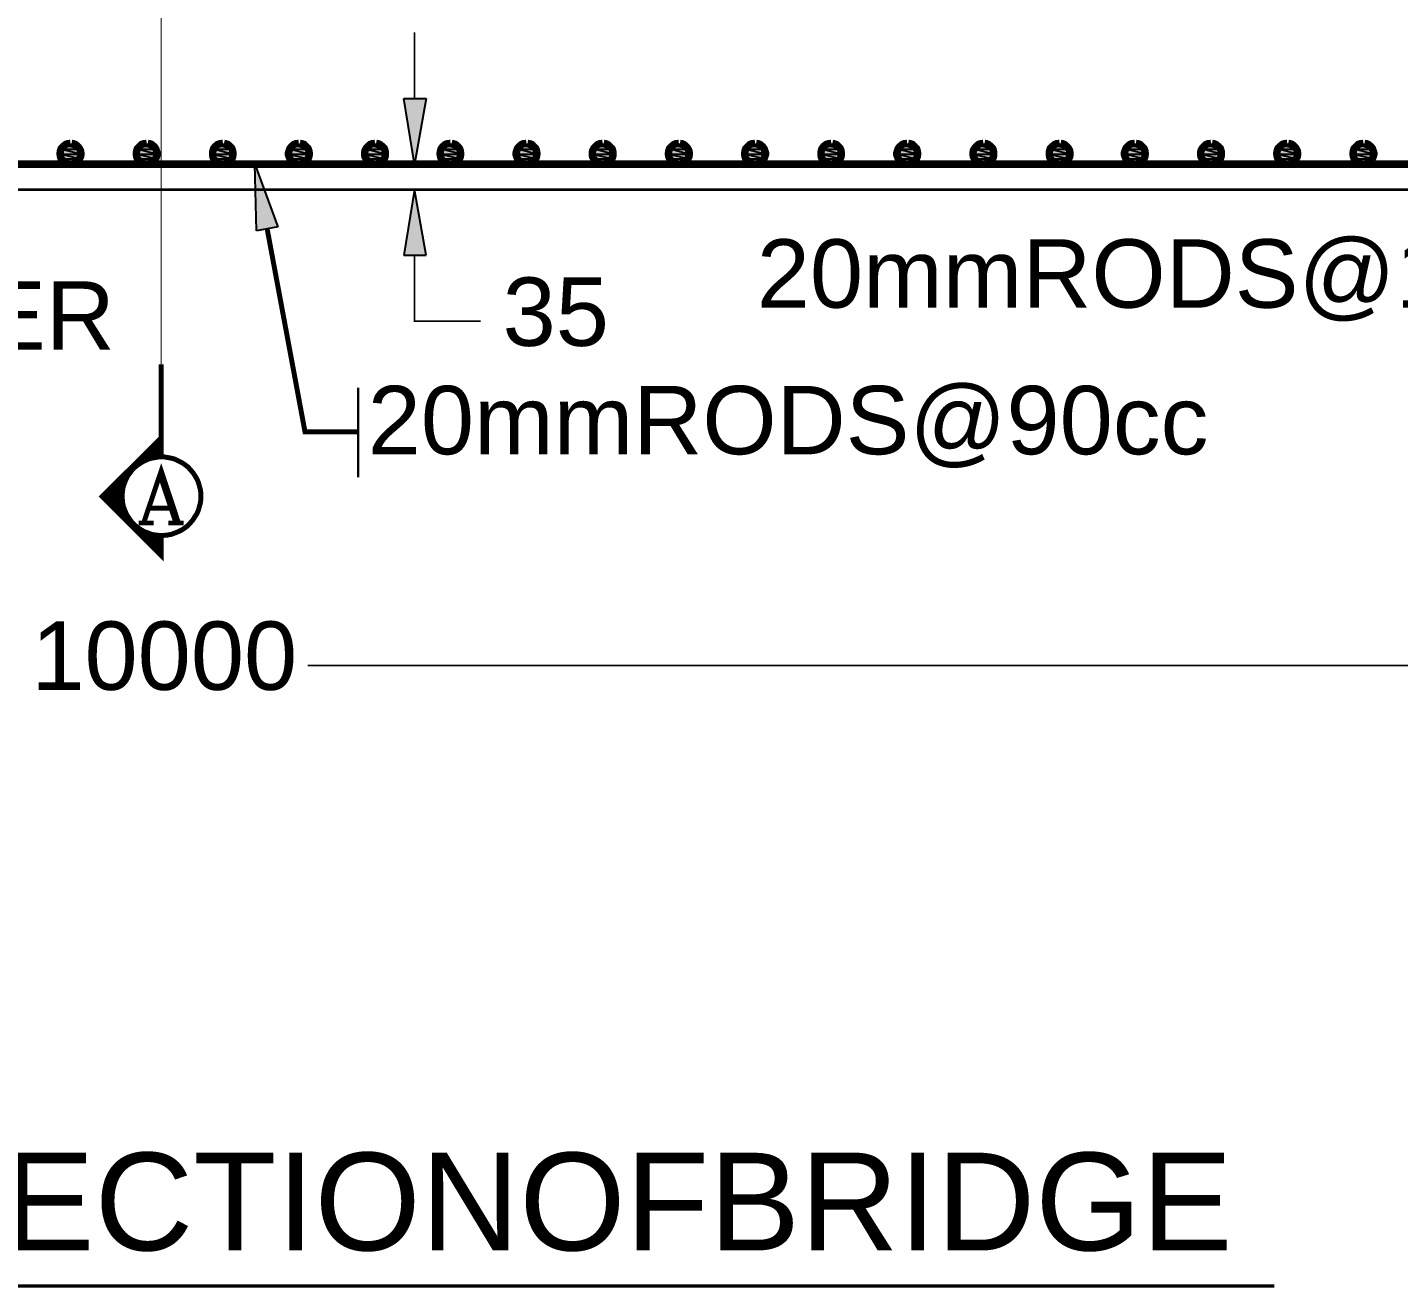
# Model space of a CAD drawing. Header units: millimetres. Extents: x 72 to 769, y 17 to 576.
# Drawn here: x 580.8 to 650.9, y 443.3 to 507.7 of the extents above; entities that cross this region are included whole.
import ezdxf

# ---------------------------------------------------------------- set-up
doc = ezdxf.new("R2010")
doc.units = ezdxf.units.MM
for name, color, linetype in [('H', 7, 'Continuous'), ('P', 7, 'Continuous'), ('T', 7, 'Continuous')]:
    doc.layers.add(name, color=color, linetype=linetype)

msp = doc.modelspace()

# ---------------------------------------------------------------- hatches: boundary and pattern name
at = {"layer": 'H', "linetype": 'Continuous'}
for points in [[(600.604, 500.75), (600.04, 504.084), (601.186, 504.084), (600.604, 500.75)], [(582.471, 501.262), (582.524, 501.509), (583.459, 501.509), (583.494, 501.262), (582.471, 501.262)], [(582.524, 501.509), (582.736, 501.721), (583.248, 501.721), (583.459, 501.509), (582.524, 501.509)], [(582.736, 501.721), (582.983, 501.756), (583.248, 501.721), (582.736, 501.721)], [(586.37, 501.262), (586.423, 501.509), (587.34, 501.509), (587.393, 501.262), (586.37, 501.262)], [(586.423, 501.509), (586.634, 501.721), (587.128, 501.721), (587.34, 501.509), (586.423, 501.509)], [(586.634, 501.721), (586.881, 501.756), (587.128, 501.721), (586.634, 501.721)], [(590.268, 501.262), (590.303, 501.509), (591.203, 501.509), (591.291, 501.262), (590.268, 501.262)], [(590.303, 501.509), (590.515, 501.721), (591.026, 501.721), (591.203, 501.509), (590.303, 501.509)], [(590.515, 501.721), (590.779, 501.756), (591.026, 501.721), (590.515, 501.721)], [(594.113, 501.262), (594.201, 501.509), (595.101, 501.509), (595.171, 501.262), (594.113, 501.262)], [(594.201, 501.509), (594.413, 501.721), (594.924, 501.721), (595.101, 501.509), (594.201, 501.509)], [(594.413, 501.721), (594.678, 501.756), (594.924, 501.721), (594.413, 501.721)], [(598.011, 501.262), (598.099, 501.509), (598.981, 501.509), (599.07, 501.262), (598.011, 501.262)], [(598.099, 501.509), (598.276, 501.721), (598.823, 501.721), (598.981, 501.509), (598.099, 501.509)], [(598.276, 501.721), (598.558, 501.756), (598.823, 501.721), (598.276, 501.721)], [(601.909, 501.262), (601.998, 501.509), (602.88, 501.509), (602.968, 501.262), (601.909, 501.262)], [(601.998, 501.509), (602.156, 501.721), (602.721, 501.721), (602.88, 501.509), (601.998, 501.509)], [(602.156, 501.721), (602.421, 501.756), (602.721, 501.721), (602.156, 501.721)], [(605.808, 501.262), (605.896, 501.509), (606.778, 501.509), (606.866, 501.262), (605.808, 501.262)], [(605.896, 501.509), (606.055, 501.721), (606.566, 501.721), (606.778, 501.509), (605.896, 501.509)], [(606.055, 501.721), (606.319, 501.756), (606.566, 501.721), (606.055, 501.721)], [(609.706, 501.262), (609.776, 501.509), (610.676, 501.509), (610.764, 501.262), (609.706, 501.262)], [(609.776, 501.509), (609.953, 501.721), (610.464, 501.721), (610.676, 501.509), (609.776, 501.509)], [(609.953, 501.721), (610.2, 501.756), (610.464, 501.721), (609.953, 501.721)], [(613.586, 501.262), (613.675, 501.509), (614.574, 501.509), (614.609, 501.262), (613.586, 501.262)], [(613.675, 501.509), (613.851, 501.721), (614.363, 501.721), (614.574, 501.509), (613.675, 501.509)], [(613.851, 501.721), (614.098, 501.756), (614.363, 501.721), (613.851, 501.721)], [(617.485, 501.262), (617.538, 501.509), (618.455, 501.509), (618.508, 501.262), (617.485, 501.262)], [(617.538, 501.509), (617.749, 501.721), (618.243, 501.721), (618.455, 501.509), (617.538, 501.509)], [(617.749, 501.721), (617.996, 501.756), (618.243, 501.721), (617.749, 501.721)], [(621.383, 501.262), (621.418, 501.509), (622.353, 501.509), (622.406, 501.262), (621.383, 501.262)], [(621.418, 501.509), (621.63, 501.721), (622.141, 501.721), (622.353, 501.509), (621.418, 501.509)], [(621.63, 501.721), (621.894, 501.756), (622.141, 501.721), (621.63, 501.721)], [(625.281, 501.262), (625.316, 501.509), (626.216, 501.509), (626.286, 501.262), (625.281, 501.262)], [(625.316, 501.509), (625.528, 501.721), (626.039, 501.721), (626.216, 501.509), (625.316, 501.509)], [(625.528, 501.721), (625.793, 501.756), (626.039, 501.721), (625.528, 501.721)], [(629.126, 501.262), (629.214, 501.509), (630.096, 501.509), (630.185, 501.262), (629.126, 501.262)], [(629.214, 501.509), (629.426, 501.721), (629.938, 501.721), (630.096, 501.509), (629.214, 501.509)], [(629.426, 501.721), (629.673, 501.756), (629.938, 501.721), (629.426, 501.721)], [(633.024, 501.262), (633.113, 501.509), (633.995, 501.509), (634.083, 501.262), (633.024, 501.262)], [(633.113, 501.509), (633.271, 501.721), (633.836, 501.721), (633.995, 501.509), (633.113, 501.509)], [(633.271, 501.721), (633.571, 501.756), (633.836, 501.721), (633.271, 501.721)], [(636.923, 501.262), (637.011, 501.509), (637.893, 501.509), (637.981, 501.262), (636.923, 501.262)], [(637.011, 501.509), (637.17, 501.721), (637.716, 501.721), (637.893, 501.509), (637.011, 501.509)], [(637.17, 501.721), (637.434, 501.756), (637.716, 501.721), (637.17, 501.721)], [(640.821, 501.262), (640.891, 501.509), (641.791, 501.509), (641.879, 501.262), (640.821, 501.262)], [(640.891, 501.509), (641.068, 501.721), (641.579, 501.721), (641.791, 501.509), (640.891, 501.509)], [(641.068, 501.721), (641.315, 501.756), (641.579, 501.721), (641.068, 501.721)], [(644.701, 501.262), (644.79, 501.509), (645.689, 501.509), (645.76, 501.262), (644.701, 501.262)], [(644.79, 501.509), (644.966, 501.721), (645.478, 501.721), (645.689, 501.509), (644.79, 501.509)], [(644.966, 501.721), (645.213, 501.756), (645.478, 501.721), (644.966, 501.721)], [(648.6, 501.262), (648.688, 501.509), (649.57, 501.509), (649.623, 501.262), (648.6, 501.262)], [(648.688, 501.509), (648.864, 501.721), (649.358, 501.721), (649.57, 501.509), (648.688, 501.509)], [(648.864, 501.721), (649.111, 501.756), (649.358, 501.721), (648.864, 501.721)], [(582.524, 500.997), (582.471, 501.262), (583.494, 501.262), (583.459, 500.997), (582.524, 500.997)], [(582.983, 500.75), (582.736, 500.786), (582.524, 500.997), (583.248, 500.786), (582.983, 500.75)], [(583.248, 500.786), (582.524, 500.997), (583.459, 500.997), (583.248, 500.786)], [(586.423, 500.997), (586.37, 501.262), (587.393, 501.262), (587.34, 500.997), (586.423, 500.997)], [(586.881, 500.75), (586.634, 500.786), (586.423, 500.997), (587.128, 500.786), (586.881, 500.75)], [(587.128, 500.786), (586.423, 500.997), (587.34, 500.997), (587.128, 500.786)], [(590.303, 500.997), (590.268, 501.262), (591.291, 501.262), (591.203, 500.997), (590.303, 500.997)], [(590.779, 500.75), (590.515, 500.786), (590.303, 500.997), (591.026, 500.786), (590.779, 500.75)], [(591.026, 500.786), (590.303, 500.997), (591.203, 500.997), (591.026, 500.786)], [(592.508, 497.328), (592.42, 500.75), (593.619, 497.523), (592.508, 497.328)], [(594.201, 500.997), (594.113, 501.262), (595.171, 501.262), (595.101, 500.997), (594.201, 500.997)], [(594.678, 500.75), (594.413, 500.786), (594.201, 500.997), (594.924, 500.786), (594.678, 500.75)], [(594.924, 500.786), (594.201, 500.997), (595.101, 500.997), (594.924, 500.786)], [(598.099, 500.997), (598.011, 501.262), (599.07, 501.262), (598.981, 500.997), (598.099, 500.997)], [(598.558, 500.75), (598.276, 500.786), (598.099, 500.997), (598.823, 500.786), (598.558, 500.75)], [(598.823, 500.786), (598.099, 500.997), (598.981, 500.997), (598.823, 500.786)], [(601.998, 500.997), (601.909, 501.262), (602.968, 501.262), (602.88, 500.997), (601.998, 500.997)], [(602.421, 500.75), (602.156, 500.786), (601.998, 500.997), (602.721, 500.786), (602.421, 500.75)], [(602.721, 500.786), (601.998, 500.997), (602.88, 500.997), (602.721, 500.786)], [(605.896, 500.997), (605.808, 501.262), (606.866, 501.262), (606.778, 500.997), (605.896, 500.997)], [(606.319, 500.75), (606.055, 500.786), (605.896, 500.997), (606.566, 500.786), (606.319, 500.75)], [(606.566, 500.786), (605.896, 500.997), (606.778, 500.997), (606.566, 500.786)], [(609.776, 500.997), (609.706, 501.262), (610.764, 501.262), (610.676, 500.997), (609.776, 500.997)], [(610.2, 500.75), (609.953, 500.786), (609.776, 500.997), (610.464, 500.786), (610.2, 500.75)], [(610.464, 500.786), (609.776, 500.997), (610.676, 500.997), (610.464, 500.786)], [(613.675, 500.997), (613.586, 501.262), (614.609, 501.262), (614.574, 500.997), (613.675, 500.997)], [(614.098, 500.75), (613.851, 500.786), (613.675, 500.997), (614.363, 500.786), (614.098, 500.75)], [(614.363, 500.786), (613.675, 500.997), (614.574, 500.997), (614.363, 500.786)], [(617.538, 500.997), (617.485, 501.262), (618.508, 501.262), (618.455, 500.997), (617.538, 500.997)], [(617.996, 500.75), (617.749, 500.786), (617.538, 500.997), (618.243, 500.786), (617.996, 500.75)], [(618.243, 500.786), (617.538, 500.997), (618.455, 500.997), (618.243, 500.786)], [(621.418, 500.997), (621.383, 501.262), (622.406, 501.262), (622.353, 500.997), (621.418, 500.997)], [(621.894, 500.75), (621.63, 500.786), (621.418, 500.997), (622.141, 500.786), (621.894, 500.75)], [(622.141, 500.786), (621.418, 500.997), (622.353, 500.997), (622.141, 500.786)], [(625.316, 500.997), (625.281, 501.262), (626.286, 501.262), (626.216, 500.997), (625.316, 500.997)], [(625.793, 500.75), (625.528, 500.786), (625.316, 500.997), (626.039, 500.786), (625.793, 500.75)], [(626.039, 500.786), (625.316, 500.997), (626.216, 500.997), (626.039, 500.786)], [(629.214, 500.997), (629.126, 501.262), (630.185, 501.262), (630.096, 500.997), (629.214, 500.997)], [(629.673, 500.75), (629.426, 500.786), (629.214, 500.997), (629.938, 500.786), (629.673, 500.75)], [(629.938, 500.786), (629.214, 500.997), (630.096, 500.997), (629.938, 500.786)], [(633.113, 500.997), (633.024, 501.262), (634.083, 501.262), (633.995, 500.997), (633.113, 500.997)], [(633.571, 500.75), (633.271, 500.786), (633.113, 500.997), (633.836, 500.786), (633.571, 500.75)], [(633.836, 500.786), (633.113, 500.997), (633.995, 500.997), (633.836, 500.786)], [(637.011, 500.997), (636.923, 501.262), (637.981, 501.262), (637.893, 500.997), (637.011, 500.997)], [(637.434, 500.75), (637.17, 500.786), (637.011, 500.997), (637.716, 500.786), (637.434, 500.75)], [(637.716, 500.786), (637.011, 500.997), (637.893, 500.997), (637.716, 500.786)], [(640.891, 500.997), (640.821, 501.262), (641.879, 501.262), (641.791, 500.997), (640.891, 500.997)], [(641.315, 500.75), (641.068, 500.786), (640.891, 500.997), (641.579, 500.786), (641.315, 500.75)], [(641.579, 500.786), (640.891, 500.997), (641.791, 500.997), (641.579, 500.786)], [(644.79, 500.997), (644.701, 501.262), (645.76, 501.262), (645.689, 500.997), (644.79, 500.997)], [(645.213, 500.75), (644.966, 500.786), (644.79, 500.997), (645.478, 500.786), (645.213, 500.75)], [(645.478, 500.786), (644.79, 500.997), (645.689, 500.997), (645.478, 500.786)], [(648.688, 500.997), (648.6, 501.262), (649.623, 501.262), (649.57, 500.997), (648.688, 500.997)], [(649.111, 500.75), (648.864, 500.786), (648.688, 500.997), (649.358, 500.786), (649.111, 500.75)], [(649.358, 500.786), (648.688, 500.997), (649.57, 500.997), (649.358, 500.786)], [(600.04, 496.094), (600.604, 499.445), (601.186, 496.094), (600.04, 496.094)]]:
    msp.add_hatch(color=256, dxfattribs=at).paths.add_polyline_path(points)

# ---------------------------------------------------------------- linework, layer by layer
at = {"layer": 'P'}
for points, const_width in [([(587.64, 521.847), (587.64, 490.097)], 0.042), ([(600.587, 504.102), (600.587, 507.488)], 0.085), ([(583.001, 501.809), (582.842, 501.791), (582.754, 501.756), (582.665, 501.685), (582.595, 501.615), (582.524, 501.544), (582.489, 501.438), (582.471, 501.333), (582.471, 501.227), (582.489, 501.121), (582.524, 501.033), (582.595, 500.944), (582.665, 500.874), (582.754, 500.821), (582.842, 500.786), (582.948, 500.75), (583.053, 500.75), (583.159, 500.786), (583.248, 500.821), (583.336, 500.874), (583.406, 500.944), (583.459, 501.033), (583.512, 501.121), (583.53, 501.227), (583.53, 501.333), (583.512, 501.438), (583.459, 501.544), (583.406, 501.615), (583.336, 501.685), (583.248, 501.756), (583.159, 501.791), (583.053, 501.809)], 0.381), ([(586.899, 501.809), (586.74, 501.791), (586.634, 501.756), (586.564, 501.685), (586.493, 501.615), (586.423, 501.544), (586.387, 501.438), (586.37, 501.333), (586.37, 501.227), (586.387, 501.121), (586.423, 501.033), (586.493, 500.944), (586.564, 500.874), (586.634, 500.821), (586.74, 500.786), (586.846, 500.75), (586.952, 500.75), (587.058, 500.786), (587.146, 500.821), (587.234, 500.874), (587.304, 500.944), (587.357, 501.033), (587.393, 501.121), (587.428, 501.227), (587.428, 501.333), (587.393, 501.438), (587.357, 501.544), (587.304, 501.615), (587.234, 501.685), (587.146, 501.756), (587.058, 501.791), (586.952, 501.809)], 0.381), ([(590.797, 501.809), (590.638, 501.791), (590.532, 501.756), (590.444, 501.685), (590.374, 501.615), (590.321, 501.544), (590.285, 501.438), (590.268, 501.333), (590.268, 501.227), (590.285, 501.121), (590.321, 501.033), (590.374, 500.944), (590.444, 500.874), (590.532, 500.821), (590.638, 500.786), (590.726, 500.75), (590.85, 500.75), (590.938, 500.786), (591.044, 500.821), (591.132, 500.874), (591.203, 500.944), (591.256, 501.033), (591.291, 501.121), (591.308, 501.227), (591.308, 501.333), (591.291, 501.438), (591.256, 501.544), (591.203, 501.615), (591.132, 501.685), (591.044, 501.756), (590.938, 501.791), (590.85, 501.809)], 0.381), ([(594.678, 501.809), (594.519, 501.791), (594.431, 501.756), (594.342, 501.685), (594.272, 501.615), (594.219, 501.544), (594.184, 501.438), (594.148, 501.333), (594.148, 501.227), (594.184, 501.121), (594.219, 501.033), (594.272, 500.944), (594.342, 500.874), (594.431, 500.821), (594.519, 500.786), (594.625, 500.75), (594.73, 500.75), (594.836, 500.786), (594.942, 500.821), (595.013, 500.874), (595.083, 500.944), (595.154, 501.033), (595.189, 501.121), (595.207, 501.227), (595.207, 501.333), (595.189, 501.438), (595.154, 501.544), (595.083, 501.615), (595.013, 501.685), (594.942, 501.756), (594.836, 501.791), (594.73, 501.809)], 0.381), ([(598.576, 501.809), (598.417, 501.791), (598.329, 501.756), (598.241, 501.685), (598.17, 501.615), (598.117, 501.544), (598.064, 501.438), (598.047, 501.333), (598.047, 501.227), (598.064, 501.121), (598.117, 501.033), (598.17, 500.944), (598.241, 500.874), (598.329, 500.821), (598.417, 500.786), (598.523, 500.75), (598.629, 500.75), (598.734, 500.786), (598.823, 500.821), (598.911, 500.874), (598.981, 500.944), (599.052, 501.033), (599.087, 501.121), (599.105, 501.227), (599.105, 501.333), (599.087, 501.438), (599.052, 501.544), (598.981, 501.615), (598.911, 501.685), (598.823, 501.756), (598.734, 501.791), (598.629, 501.809)], 0.381), ([(602.439, 501.809), (602.28, 501.791), (602.174, 501.756), (602.086, 501.685), (602.015, 501.615), (601.962, 501.544), (601.927, 501.438), (601.909, 501.333), (601.909, 501.227), (601.927, 501.121), (601.962, 501.033), (602.015, 500.944), (602.086, 500.874), (602.174, 500.821), (602.28, 500.786), (602.368, 500.75), (602.492, 500.75), (602.58, 500.786), (602.686, 500.821), (602.774, 500.874), (602.844, 500.944), (602.897, 501.033), (602.933, 501.121), (602.95, 501.227), (602.95, 501.333), (602.933, 501.438), (602.897, 501.544), (602.844, 501.615), (602.774, 501.685), (602.686, 501.756), (602.58, 501.791), (602.492, 501.809)], 0.381), ([(606.319, 501.809), (606.16, 501.791), (606.072, 501.756), (605.984, 501.685), (605.913, 501.615), (605.861, 501.544), (605.825, 501.438), (605.79, 501.333), (605.79, 501.227), (605.825, 501.121), (605.861, 501.033), (605.913, 500.944), (605.984, 500.874), (606.072, 500.821), (606.16, 500.786), (606.266, 500.75), (606.372, 500.75), (606.478, 500.786), (606.584, 500.821), (606.654, 500.874), (606.725, 500.944), (606.795, 501.033), (606.831, 501.121), (606.848, 501.227), (606.848, 501.333), (606.831, 501.438), (606.795, 501.544), (606.725, 501.615), (606.654, 501.685), (606.584, 501.756), (606.478, 501.791), (606.372, 501.809)], 0.381), ([(610.217, 501.809), (610.059, 501.791), (609.97, 501.756), (609.882, 501.685), (609.812, 501.615), (609.759, 501.544), (609.706, 501.438), (609.688, 501.333), (609.688, 501.227), (609.706, 501.121), (609.759, 501.033), (609.812, 500.944), (609.882, 500.874), (609.97, 500.821), (610.059, 500.786), (610.164, 500.75), (610.27, 500.75), (610.376, 500.786), (610.464, 500.821), (610.553, 500.874), (610.623, 500.944), (610.694, 501.033), (610.729, 501.121), (610.747, 501.227), (610.747, 501.333), (610.729, 501.438), (610.694, 501.544), (610.623, 501.615), (610.553, 501.685), (610.464, 501.756), (610.376, 501.791), (610.27, 501.809)], 0.381), ([(614.116, 501.809), (613.957, 501.791), (613.869, 501.756), (613.78, 501.685), (613.71, 501.615), (613.639, 501.544), (613.604, 501.438), (613.586, 501.333), (613.586, 501.227), (613.604, 501.121), (613.639, 501.033), (613.71, 500.944), (613.78, 500.874), (613.869, 500.821), (613.957, 500.786), (614.063, 500.75), (614.168, 500.75), (614.274, 500.786), (614.363, 500.821), (614.451, 500.874), (614.521, 500.944), (614.574, 501.033), (614.627, 501.121), (614.645, 501.227), (614.645, 501.333), (614.627, 501.438), (614.574, 501.544), (614.521, 501.615), (614.451, 501.685), (614.363, 501.756), (614.274, 501.791), (614.168, 501.809)], 0.381), ([(618.014, 501.809), (617.855, 501.791), (617.749, 501.756), (617.679, 501.685), (617.608, 501.615), (617.538, 501.544), (617.502, 501.438), (617.485, 501.333), (617.485, 501.227), (617.502, 501.121), (617.538, 501.033), (617.608, 500.944), (617.679, 500.874), (617.749, 500.821), (617.855, 500.786), (617.961, 500.75), (618.067, 500.75), (618.173, 500.786), (618.261, 500.821), (618.349, 500.874), (618.419, 500.944), (618.472, 501.033), (618.508, 501.121), (618.543, 501.227), (618.543, 501.333), (618.508, 501.438), (618.472, 501.544), (618.419, 501.615), (618.349, 501.685), (618.261, 501.756), (618.173, 501.791), (618.067, 501.809)], 0.381), ([(621.912, 501.809), (621.753, 501.791), (621.647, 501.756), (621.559, 501.685), (621.489, 501.615), (621.436, 501.544), (621.4, 501.438), (621.383, 501.333), (621.383, 501.227), (621.4, 501.121), (621.436, 501.033), (621.489, 500.944), (621.559, 500.874), (621.647, 500.821), (621.753, 500.786), (621.841, 500.75), (621.965, 500.75), (622.053, 500.786), (622.159, 500.821), (622.247, 500.874), (622.318, 500.944), (622.371, 501.033), (622.406, 501.121), (622.423, 501.227), (622.423, 501.333), (622.406, 501.438), (622.371, 501.544), (622.318, 501.615), (622.247, 501.685), (622.159, 501.756), (622.053, 501.791), (621.965, 501.809)], 0.381), ([(625.793, 501.809), (625.634, 501.791), (625.546, 501.756), (625.457, 501.685), (625.387, 501.615), (625.334, 501.544), (625.299, 501.438), (625.263, 501.333), (625.263, 501.227), (625.299, 501.121), (625.334, 501.033), (625.387, 500.944), (625.457, 500.874), (625.546, 500.821), (625.634, 500.786), (625.74, 500.75), (625.845, 500.75), (625.951, 500.786), (626.057, 500.821), (626.128, 500.874), (626.198, 500.944), (626.269, 501.033), (626.304, 501.121), (626.322, 501.227), (626.322, 501.333), (626.304, 501.438), (626.269, 501.544), (626.198, 501.615), (626.128, 501.685), (626.057, 501.756), (625.951, 501.791), (625.845, 501.809)], 0.381), ([(629.691, 501.809), (629.532, 501.791), (629.444, 501.756), (629.356, 501.685), (629.285, 501.615), (629.232, 501.544), (629.179, 501.438), (629.162, 501.333), (629.162, 501.227), (629.179, 501.121), (629.232, 501.033), (629.285, 500.944), (629.356, 500.874), (629.444, 500.821), (629.532, 500.786), (629.638, 500.75), (629.744, 500.75), (629.849, 500.786), (629.938, 500.821), (630.026, 500.874), (630.096, 500.944), (630.167, 501.033), (630.202, 501.121), (630.22, 501.227), (630.22, 501.333), (630.202, 501.438), (630.167, 501.544), (630.096, 501.615), (630.026, 501.685), (629.938, 501.756), (629.849, 501.791), (629.744, 501.809)], 0.381), ([(633.589, 501.809), (633.43, 501.791), (633.342, 501.756), (633.254, 501.685), (633.183, 501.615), (633.113, 501.544), (633.077, 501.438), (633.06, 501.333), (633.06, 501.227), (633.077, 501.121), (633.113, 501.033), (633.183, 500.944), (633.254, 500.874), (633.342, 500.821), (633.43, 500.786), (633.536, 500.75), (633.642, 500.75), (633.748, 500.786), (633.836, 500.821), (633.924, 500.874), (633.995, 500.944), (634.048, 501.033), (634.1, 501.121), (634.118, 501.227), (634.118, 501.333), (634.1, 501.438), (634.048, 501.544), (633.995, 501.615), (633.924, 501.685), (633.836, 501.756), (633.748, 501.791), (633.642, 501.809)], 0.381), ([(637.434, 501.809), (637.275, 501.791), (637.187, 501.756), (637.099, 501.685), (637.028, 501.615), (636.976, 501.544), (636.94, 501.438), (636.905, 501.333), (636.905, 501.227), (636.94, 501.121), (636.976, 501.033), (637.028, 500.944), (637.099, 500.874), (637.187, 500.821), (637.275, 500.786), (637.381, 500.75), (637.487, 500.75), (637.593, 500.786), (637.699, 500.821), (637.769, 500.874), (637.84, 500.944), (637.91, 501.033), (637.946, 501.121), (637.963, 501.227), (637.963, 501.333), (637.946, 501.438), (637.91, 501.544), (637.84, 501.615), (637.769, 501.685), (637.699, 501.756), (637.593, 501.791), (637.487, 501.809)], 0.381), ([(641.332, 501.809), (641.174, 501.791), (641.085, 501.756), (640.997, 501.685), (640.927, 501.615), (640.874, 501.544), (640.821, 501.438), (640.803, 501.333), (640.803, 501.227), (640.821, 501.121), (640.874, 501.033), (640.927, 500.944), (640.997, 500.874), (641.085, 500.821), (641.174, 500.786), (641.279, 500.75), (641.385, 500.75), (641.491, 500.786), (641.579, 500.821), (641.668, 500.874), (641.738, 500.944), (641.809, 501.033), (641.844, 501.121), (641.862, 501.227), (641.862, 501.333), (641.844, 501.438), (641.809, 501.544), (641.738, 501.615), (641.668, 501.685), (641.579, 501.756), (641.491, 501.791), (641.385, 501.809)], 0.381), ([(645.231, 501.809), (645.072, 501.791), (644.984, 501.756), (644.895, 501.685), (644.825, 501.615), (644.754, 501.544), (644.719, 501.438), (644.701, 501.333), (644.701, 501.227), (644.719, 501.121), (644.754, 501.033), (644.825, 500.944), (644.895, 500.874), (644.984, 500.821), (645.072, 500.786), (645.178, 500.75), (645.283, 500.75), (645.389, 500.786), (645.478, 500.821), (645.566, 500.874), (645.636, 500.944), (645.689, 501.033), (645.742, 501.121), (645.76, 501.227), (645.76, 501.333), (645.742, 501.438), (645.689, 501.544), (645.636, 501.615), (645.566, 501.685), (645.478, 501.756), (645.389, 501.791), (645.283, 501.809)], 0.381), ([(649.129, 501.809), (648.97, 501.791), (648.864, 501.756), (648.794, 501.685), (648.723, 501.615), (648.653, 501.544), (648.617, 501.438), (648.6, 501.333), (648.6, 501.227), (648.617, 501.121), (648.653, 501.033), (648.723, 500.944), (648.794, 500.874), (648.864, 500.821), (648.97, 500.786), (649.076, 500.75), (649.182, 500.75), (649.288, 500.786), (649.376, 500.821), (649.464, 500.874), (649.534, 500.944), (649.587, 501.033), (649.623, 501.121), (649.658, 501.227), (649.658, 501.333), (649.623, 501.438), (649.587, 501.544), (649.534, 501.615), (649.464, 501.685), (649.376, 501.756), (649.288, 501.791), (649.182, 501.809)], 0.381), ([(477.432, 500.75), (697.865, 500.75)], 0.381), ([(601.61, 500.75), (601.945, 500.75)], 0.085), ([(475.615, 499.445), (699.1, 499.445)], 0.127), ([(601.61, 499.445), (601.945, 499.445)], 0.085), ([(593.055, 497.452), (594.995, 487.045), (597.711, 487.045)], 0.254), ([(600.587, 496.094), (600.587, 492.707), (603.973, 492.707)], 0.085), ([(587.64, 490.502), (587.64, 485.722)], 0.254), ([(597.711, 489.32), (597.711, 484.717)], 0.127), ([(587.64, 486.745), (584.623, 483.747), (587.64, 480.73), (587.64, 481.7)], 0.254), ([(587.64, 486.41), (587.463, 486.569)], 0.254), ([(587.64, 486.569), (587.551, 486.657)], 0.254), ([(587.005, 485.634), (586.74, 485.863)], 0.254), ([(587.128, 485.687), (586.828, 485.934)], 0.254), ([(587.252, 485.687), (586.916, 486.022)], 0.254), ([(587.428, 485.722), (587.04, 486.11)], 0.254), ([(587.587, 485.722), (587.128, 486.198)], 0.254), ([(587.64, 485.863), (587.216, 486.322)], 0.254), ([(587.64, 486.022), (587.304, 486.41)], 0.254), ([(587.64, 486.234), (587.375, 486.481)], 0.254), ([(585.646, 483.764), (585.646, 483.658), (585.664, 483.447), (585.699, 483.253), (585.77, 483.059), (585.84, 482.882), (585.929, 482.723), (586.052, 482.547), (586.158, 482.406), (586.299, 482.265), (586.458, 482.141), (586.617, 482.036), (586.775, 481.947), (586.969, 481.877), (587.146, 481.806), (587.357, 481.771), (587.551, 481.753), (587.657, 481.753), (587.763, 481.753), (587.957, 481.771), (588.151, 481.806), (588.345, 481.877), (588.522, 481.947), (588.698, 482.036), (588.857, 482.141), (589.015, 482.265), (589.139, 482.406), (589.262, 482.547), (589.368, 482.723), (589.474, 482.882), (589.545, 483.059), (589.598, 483.253), (589.65, 483.447), (589.668, 483.658), (589.668, 483.764), (589.668, 483.87), (589.65, 484.064), (589.598, 484.258), (589.545, 484.452), (589.474, 484.628), (589.368, 484.805), (589.262, 484.964), (589.139, 485.105), (589.015, 485.246), (588.857, 485.369), (588.698, 485.475), (588.522, 485.563), (588.345, 485.652), (588.151, 485.704), (587.957, 485.74), (587.763, 485.775), (587.657, 485.775), (587.551, 485.775), (587.357, 485.74), (587.146, 485.704), (586.969, 485.652), (586.775, 485.563), (586.617, 485.475), (586.458, 485.369), (586.299, 485.246), (586.158, 485.105), (586.052, 484.964), (585.929, 484.805), (585.84, 484.628), (585.77, 484.452), (585.699, 484.258), (585.664, 484.064), (585.646, 483.87), (585.646, 483.764)], 0.254), ([(586.193, 485.14), (586.105, 485.211)], 0.254), ([(586.317, 485.211), (586.193, 485.299)], 0.254), ([(586.405, 485.299), (586.317, 485.387)], 0.254), ([(586.493, 485.387), (586.405, 485.475)], 0.254), ([(586.617, 485.422), (586.493, 485.563)], 0.254), ([(586.74, 485.51), (586.581, 485.687)], 0.254), ([(586.828, 485.563), (586.669, 485.775)], 0.254), ([(586.74, 482.388), (587.64, 485.052), (588.522, 482.388)], 0.254), ([(585.682, 484.205), (585.399, 484.505)], 0.254), ([(585.735, 484.329), (585.47, 484.576)], 0.254), ([(585.77, 484.452), (585.611, 484.664)], 0.254), ([(585.858, 484.576), (585.682, 484.752)], 0.254), ([(585.893, 484.717), (585.77, 484.84)], 0.254), ([(585.982, 484.84), (585.858, 484.964)], 0.254), ([(586.034, 484.928), (585.946, 485.052)], 0.254), ([(586.105, 485.052), (586.034, 485.14)], 0.254), ([(587.64, 484.664), (588.398, 482.388)], 0.254), ([(587.64, 480.818), (584.676, 483.782)], 0.254), ([(585.893, 482.723), (584.764, 483.87)], 0.254), ([(585.77, 483.059), (584.888, 483.941)], 0.254), ([(585.682, 483.306), (584.976, 484.029)], 0.254), ([(585.646, 483.517), (585.047, 484.117)], 0.254), ([(585.646, 483.747), (585.135, 484.24)], 0.254), ([(585.646, 483.905), (585.223, 484.329)], 0.254), ([(585.682, 484.029), (585.311, 484.417)], 0.254), ([(587.005, 483.147), (588.151, 483.147)], 0.254), ([(586.493, 482.388), (587.252, 482.388)], 0.254), ([(588.01, 482.388), (588.786, 482.388)], 0.254), ([(587.64, 480.977), (586.669, 482)], 0.254), ([(587.64, 481.154), (587.005, 481.824)], 0.254), ([(587.64, 481.365), (587.216, 481.789)], 0.254), ([(587.64, 481.542), (587.428, 481.753)], 0.254), ([(682.837, 475.103), (595.136, 475.103)], 0.085), ([(523.24, 443.353), (644.578, 443.353)], 0.169)]:
    msp.add_lwpolyline(points, dxfattribs=dict(at, const_width=const_width))
for points in [[(600.04, 504.102), (601.186, 504.102)], [(600.587, 500.75), (600.04, 504.102)], [(601.186, 504.102), (600.587, 500.75)], [(582.507, 501.509), (582.471, 501.262)], [(582.718, 501.738), (582.507, 501.509)], [(582.507, 501.509), (583.442, 501.509)], [(583.494, 501.262), (582.507, 501.509)], [(583.494, 501.262), (582.507, 501.509)], [(582.507, 501.509), (583.442, 501.509)], [(582.983, 501.773), (582.718, 501.738)], [(582.718, 501.738), (583.23, 501.738)], [(583.442, 501.509), (582.718, 501.738)], [(583.442, 501.509), (582.718, 501.738)], [(582.718, 501.738), (583.23, 501.738)], [(583.23, 501.738), (582.983, 501.773)], [(583.23, 501.738), (583.442, 501.509)], [(583.442, 501.509), (583.494, 501.262)], [(586.405, 501.509), (586.37, 501.262)], [(586.617, 501.738), (586.405, 501.509)], [(586.405, 501.509), (587.34, 501.509)], [(587.375, 501.262), (586.405, 501.509)], [(587.375, 501.262), (586.405, 501.509)], [(586.405, 501.509), (587.34, 501.509)], [(586.881, 501.773), (586.617, 501.738)], [(586.617, 501.738), (587.128, 501.738)], [(587.34, 501.509), (586.617, 501.738)], [(587.34, 501.509), (586.617, 501.738)], [(586.617, 501.738), (587.128, 501.738)], [(587.128, 501.738), (586.881, 501.773)], [(587.128, 501.738), (587.34, 501.509)], [(587.34, 501.509), (587.375, 501.262)], [(590.303, 501.509), (590.268, 501.262)], [(590.515, 501.738), (590.303, 501.509)], [(590.303, 501.509), (591.185, 501.509)], [(591.273, 501.262), (590.303, 501.509)], [(591.273, 501.262), (590.303, 501.509)], [(590.303, 501.509), (591.185, 501.509)], [(590.762, 501.773), (590.515, 501.738)], [(590.515, 501.738), (591.026, 501.738)], [(591.185, 501.509), (590.515, 501.738)], [(591.185, 501.509), (590.515, 501.738)], [(590.515, 501.738), (591.026, 501.738)], [(591.026, 501.738), (590.762, 501.773)], [(591.026, 501.738), (591.185, 501.509)], [(591.185, 501.509), (591.273, 501.262)], [(594.201, 501.509), (594.113, 501.262)], [(594.413, 501.738), (594.201, 501.509)], [(594.201, 501.509), (595.083, 501.509)], [(595.171, 501.262), (594.201, 501.509)], [(595.171, 501.262), (594.201, 501.509)], [(594.201, 501.509), (595.083, 501.509)], [(594.66, 501.773), (594.413, 501.738)], [(594.413, 501.738), (594.924, 501.738)], [(595.083, 501.509), (594.413, 501.738)], [(595.083, 501.509), (594.413, 501.738)], [(594.413, 501.738), (594.924, 501.738)], [(594.924, 501.738), (594.66, 501.773)], [(594.924, 501.738), (595.083, 501.509)], [(595.083, 501.509), (595.171, 501.262)], [(598.099, 501.509), (598.011, 501.262)], [(598.258, 501.738), (598.099, 501.509)], [(598.099, 501.509), (598.981, 501.509)], [(599.07, 501.262), (598.099, 501.509)], [(599.07, 501.262), (598.099, 501.509)], [(598.099, 501.509), (598.981, 501.509)], [(598.558, 501.773), (598.258, 501.738)], [(598.258, 501.738), (598.805, 501.738)], [(598.981, 501.509), (598.258, 501.738)], [(598.981, 501.509), (598.258, 501.738)], [(598.258, 501.738), (598.805, 501.738)], [(598.805, 501.738), (598.558, 501.773)], [(598.805, 501.738), (598.981, 501.509)], [(598.981, 501.509), (599.07, 501.262)], [(601.98, 501.509), (601.909, 501.262)], [(602.156, 501.738), (601.98, 501.509)], [(601.98, 501.509), (602.88, 501.509)], [(602.968, 501.262), (601.98, 501.509)], [(602.968, 501.262), (601.98, 501.509)], [(601.98, 501.509), (602.88, 501.509)], [(602.403, 501.773), (602.156, 501.738)], [(602.156, 501.738), (602.703, 501.738)], [(602.88, 501.509), (602.156, 501.738)], [(602.88, 501.509), (602.156, 501.738)], [(602.156, 501.738), (602.703, 501.738)], [(602.703, 501.738), (602.403, 501.773)], [(602.703, 501.738), (602.88, 501.509)], [(602.88, 501.509), (602.968, 501.262)], [(605.878, 501.509), (605.79, 501.262)], [(606.055, 501.738), (605.878, 501.509)], [(605.878, 501.509), (606.778, 501.509)], [(606.848, 501.262), (605.878, 501.509)], [(606.848, 501.262), (605.878, 501.509)], [(605.878, 501.509), (606.778, 501.509)], [(606.302, 501.773), (606.055, 501.738)], [(606.055, 501.738), (606.566, 501.738)], [(606.778, 501.509), (606.055, 501.738)], [(606.778, 501.509), (606.055, 501.738)], [(606.055, 501.738), (606.566, 501.738)], [(606.566, 501.738), (606.302, 501.773)], [(606.566, 501.738), (606.778, 501.509)], [(606.778, 501.509), (606.848, 501.262)], [(609.776, 501.509), (609.688, 501.262)], [(609.953, 501.738), (609.776, 501.509)], [(609.776, 501.509), (610.658, 501.509)], [(610.747, 501.262), (609.776, 501.509)], [(610.747, 501.262), (609.776, 501.509)], [(609.776, 501.509), (610.658, 501.509)], [(610.2, 501.773), (609.953, 501.738)], [(609.953, 501.738), (610.447, 501.738)], [(610.658, 501.509), (609.953, 501.738)], [(610.658, 501.509), (609.953, 501.738)], [(609.953, 501.738), (610.447, 501.738)], [(610.447, 501.738), (610.2, 501.773)], [(610.447, 501.738), (610.658, 501.509)], [(610.658, 501.509), (610.747, 501.262)], [(613.675, 501.509), (613.586, 501.262)], [(613.833, 501.738), (613.675, 501.509)], [(613.675, 501.509), (614.557, 501.509)], [(614.609, 501.262), (613.675, 501.509)], [(614.609, 501.262), (613.675, 501.509)], [(613.675, 501.509), (614.557, 501.509)], [(614.098, 501.773), (613.833, 501.738)], [(613.833, 501.738), (614.345, 501.738)], [(614.557, 501.509), (613.833, 501.738)], [(614.557, 501.509), (613.833, 501.738)], [(613.833, 501.738), (614.345, 501.738)], [(614.345, 501.738), (614.098, 501.773)], [(614.345, 501.738), (614.557, 501.509)], [(614.557, 501.509), (614.609, 501.262)], [(617.52, 501.509), (617.485, 501.262)], [(617.732, 501.738), (617.52, 501.509)], [(617.52, 501.509), (618.455, 501.509)], [(618.49, 501.262), (617.52, 501.509)], [(618.49, 501.262), (617.52, 501.509)], [(617.52, 501.509), (618.455, 501.509)], [(617.996, 501.773), (617.732, 501.738)], [(617.732, 501.738), (618.243, 501.738)], [(618.455, 501.509), (617.732, 501.738)], [(618.455, 501.509), (617.732, 501.738)], [(617.732, 501.738), (618.243, 501.738)], [(618.243, 501.738), (617.996, 501.773)], [(618.243, 501.738), (618.455, 501.509)], [(618.455, 501.509), (618.49, 501.262)], [(621.418, 501.509), (621.383, 501.262)], [(621.63, 501.738), (621.418, 501.509)], [(621.418, 501.509), (622.353, 501.509)], [(622.388, 501.262), (621.418, 501.509)], [(622.388, 501.262), (621.418, 501.509)], [(621.418, 501.509), (622.353, 501.509)], [(621.877, 501.773), (621.63, 501.738)], [(621.63, 501.738), (622.141, 501.738)], [(622.353, 501.509), (621.63, 501.738)], [(622.353, 501.509), (621.63, 501.738)], [(621.63, 501.738), (622.141, 501.738)], [(622.141, 501.738), (621.877, 501.773)], [(622.141, 501.738), (622.353, 501.509)], [(622.353, 501.509), (622.388, 501.262)], [(625.316, 501.509), (625.263, 501.262)], [(625.528, 501.738), (625.316, 501.509)], [(625.316, 501.509), (626.198, 501.509)], [(626.286, 501.262), (625.316, 501.509)], [(626.286, 501.262), (625.316, 501.509)], [(625.316, 501.509), (626.198, 501.509)], [(625.775, 501.773), (625.528, 501.738)], [(625.528, 501.738), (626.039, 501.738)], [(626.198, 501.509), (625.528, 501.738)], [(626.198, 501.509), (625.528, 501.738)], [(625.528, 501.738), (626.039, 501.738)], [(626.039, 501.738), (625.775, 501.773)], [(626.039, 501.738), (626.198, 501.509)], [(626.198, 501.509), (626.286, 501.262)], [(629.214, 501.509), (629.126, 501.262)], [(629.426, 501.738), (629.214, 501.509)], [(629.214, 501.509), (630.096, 501.509)], [(630.185, 501.262), (629.214, 501.509)], [(630.185, 501.262), (629.214, 501.509)], [(629.214, 501.509), (630.096, 501.509)], [(629.673, 501.773), (629.426, 501.738)], [(629.426, 501.738), (629.92, 501.738)], [(630.096, 501.509), (629.426, 501.738)], [(630.096, 501.509), (629.426, 501.738)], [(629.426, 501.738), (629.92, 501.738)], [(629.92, 501.738), (629.673, 501.773)], [(629.92, 501.738), (630.096, 501.509)], [(630.096, 501.509), (630.185, 501.262)], [(633.095, 501.509), (633.024, 501.262)], [(633.271, 501.738), (633.095, 501.509)], [(633.095, 501.509), (633.995, 501.509)], [(634.083, 501.262), (633.095, 501.509)], [(634.083, 501.262), (633.095, 501.509)], [(633.095, 501.509), (633.995, 501.509)], [(633.571, 501.773), (633.271, 501.738)], [(633.271, 501.738), (633.818, 501.738)], [(633.995, 501.509), (633.271, 501.738)], [(633.995, 501.509), (633.271, 501.738)], [(633.271, 501.738), (633.818, 501.738)], [(633.818, 501.738), (633.571, 501.773)], [(633.818, 501.738), (633.995, 501.509)], [(633.995, 501.509), (634.083, 501.262)], [(636.993, 501.509), (636.905, 501.262)], [(637.17, 501.738), (636.993, 501.509)], [(636.993, 501.509), (637.893, 501.509)], [(637.963, 501.262), (636.993, 501.509)], [(637.963, 501.262), (636.993, 501.509)], [(636.993, 501.509), (637.893, 501.509)], [(637.417, 501.773), (637.17, 501.738)], [(637.17, 501.738), (637.716, 501.738)], [(637.893, 501.509), (637.17, 501.738)], [(637.893, 501.509), (637.17, 501.738)], [(637.17, 501.738), (637.716, 501.738)], [(637.716, 501.738), (637.417, 501.773)], [(637.716, 501.738), (637.893, 501.509)], [(637.893, 501.509), (637.963, 501.262)], [(640.891, 501.509), (640.803, 501.262)], [(641.068, 501.738), (640.891, 501.509)], [(640.891, 501.509), (641.773, 501.509)], [(641.862, 501.262), (640.891, 501.509)], [(641.862, 501.262), (640.891, 501.509)], [(640.891, 501.509), (641.773, 501.509)], [(641.315, 501.773), (641.068, 501.738)], [(641.068, 501.738), (641.562, 501.738)], [(641.773, 501.509), (641.068, 501.738)], [(641.773, 501.509), (641.068, 501.738)], [(641.068, 501.738), (641.562, 501.738)], [(641.562, 501.738), (641.315, 501.773)], [(641.562, 501.738), (641.773, 501.509)], [(641.773, 501.509), (641.862, 501.262)], [(644.79, 501.509), (644.701, 501.262)], [(644.948, 501.738), (644.79, 501.509)], [(644.79, 501.509), (645.672, 501.509)], [(645.76, 501.262), (644.79, 501.509)], [(645.76, 501.262), (644.79, 501.509)], [(644.79, 501.509), (645.672, 501.509)], [(645.213, 501.773), (644.948, 501.738)], [(644.948, 501.738), (645.46, 501.738)], [(645.672, 501.509), (644.948, 501.738)], [(645.672, 501.509), (644.948, 501.738)], [(644.948, 501.738), (645.46, 501.738)], [(645.46, 501.738), (645.213, 501.773)], [(645.46, 501.738), (645.672, 501.509)], [(645.672, 501.509), (645.76, 501.262)], [(648.688, 501.509), (648.6, 501.262)], [(648.847, 501.738), (648.688, 501.509)], [(648.688, 501.509), (649.57, 501.509)], [(649.605, 501.262), (648.688, 501.509)], [(649.605, 501.262), (648.688, 501.509)], [(648.688, 501.509), (649.57, 501.509)], [(649.111, 501.773), (648.847, 501.738)], [(648.847, 501.738), (649.358, 501.738)], [(649.57, 501.509), (648.847, 501.738)], [(649.57, 501.509), (648.847, 501.738)], [(648.847, 501.738), (649.358, 501.738)], [(649.358, 501.738), (649.111, 501.773)], [(649.358, 501.738), (649.57, 501.509)], [(649.57, 501.509), (649.605, 501.262)], [(582.471, 501.262), (583.494, 501.262)], [(583.442, 501.015), (582.471, 501.262)], [(582.471, 501.262), (582.507, 501.015)], [(583.442, 501.015), (582.471, 501.262)], [(582.471, 501.262), (583.494, 501.262)], [(582.507, 501.015), (583.442, 501.015)], [(582.507, 501.015), (582.718, 500.803)], [(583.23, 500.803), (582.507, 501.015)], [(582.507, 501.015), (583.442, 501.015)], [(583.23, 500.803), (582.507, 501.015)], [(582.718, 500.803), (583.23, 500.803)], [(582.718, 500.803), (583.23, 500.803)], [(582.983, 500.75), (582.718, 500.803)], [(583.23, 500.803), (582.983, 500.75)], [(583.442, 501.015), (583.23, 500.803)], [(583.494, 501.262), (583.442, 501.015)], [(586.37, 501.262), (587.375, 501.262)], [(587.34, 501.015), (586.37, 501.262)], [(586.37, 501.262), (586.405, 501.015)], [(587.34, 501.015), (586.37, 501.262)], [(586.37, 501.262), (587.375, 501.262)], [(586.405, 501.015), (587.34, 501.015)], [(586.405, 501.015), (586.617, 500.803)], [(587.128, 500.803), (586.405, 501.015)], [(586.405, 501.015), (587.34, 501.015)], [(587.128, 500.803), (586.405, 501.015)], [(586.617, 500.803), (587.128, 500.803)], [(586.617, 500.803), (587.128, 500.803)], [(586.881, 500.75), (586.617, 500.803)], [(587.128, 500.803), (586.881, 500.75)], [(587.34, 501.015), (587.128, 500.803)], [(587.375, 501.262), (587.34, 501.015)], [(590.268, 501.262), (591.273, 501.262)], [(591.185, 501.015), (590.268, 501.262)], [(590.268, 501.262), (590.303, 501.015)], [(591.185, 501.015), (590.268, 501.262)], [(590.268, 501.262), (591.273, 501.262)], [(590.303, 501.015), (591.185, 501.015)], [(590.303, 501.015), (590.515, 500.803)], [(591.026, 500.803), (590.303, 501.015)], [(590.303, 501.015), (591.185, 501.015)], [(591.026, 500.803), (590.303, 501.015)], [(590.515, 500.803), (591.026, 500.803)], [(590.515, 500.803), (591.026, 500.803)], [(590.762, 500.75), (590.515, 500.803)], [(591.026, 500.803), (590.762, 500.75)], [(591.185, 501.015), (591.026, 500.803)], [(591.273, 501.262), (591.185, 501.015)], [(592.508, 497.328), (592.42, 500.75)], [(592.42, 500.75), (593.602, 497.54)], [(594.113, 501.262), (595.171, 501.262)], [(595.083, 501.015), (594.113, 501.262)], [(594.113, 501.262), (594.201, 501.015)], [(595.083, 501.015), (594.113, 501.262)], [(594.113, 501.262), (595.171, 501.262)], [(594.201, 501.015), (595.083, 501.015)], [(594.201, 501.015), (594.413, 500.803)], [(594.924, 500.803), (594.201, 501.015)], [(594.201, 501.015), (595.083, 501.015)], [(594.924, 500.803), (594.201, 501.015)], [(594.413, 500.803), (594.924, 500.803)], [(594.413, 500.803), (594.924, 500.803)], [(594.66, 500.75), (594.413, 500.803)], [(594.924, 500.803), (594.66, 500.75)], [(595.083, 501.015), (594.924, 500.803)], [(595.171, 501.262), (595.083, 501.015)], [(598.011, 501.262), (599.07, 501.262)], [(598.981, 501.015), (598.011, 501.262)], [(598.011, 501.262), (598.099, 501.015)], [(598.981, 501.015), (598.011, 501.262)], [(598.011, 501.262), (599.07, 501.262)], [(598.099, 501.015), (598.981, 501.015)], [(598.099, 501.015), (598.258, 500.803)], [(598.805, 500.803), (598.099, 501.015)], [(598.099, 501.015), (598.981, 501.015)], [(598.805, 500.803), (598.099, 501.015)], [(598.258, 500.803), (598.805, 500.803)], [(598.258, 500.803), (598.805, 500.803)], [(598.558, 500.75), (598.258, 500.803)], [(598.805, 500.803), (598.558, 500.75)], [(598.981, 501.015), (598.805, 500.803)], [(599.07, 501.262), (598.981, 501.015)], [(601.909, 501.262), (602.968, 501.262)], [(602.88, 501.015), (601.909, 501.262)], [(601.909, 501.262), (601.98, 501.015)], [(602.88, 501.015), (601.909, 501.262)], [(601.909, 501.262), (602.968, 501.262)], [(601.98, 501.015), (602.88, 501.015)], [(601.98, 501.015), (602.156, 500.803)], [(602.703, 500.803), (601.98, 501.015)], [(601.98, 501.015), (602.88, 501.015)], [(602.703, 500.803), (601.98, 501.015)], [(602.156, 500.803), (602.703, 500.803)], [(602.156, 500.803), (602.703, 500.803)], [(602.403, 500.75), (602.156, 500.803)], [(602.703, 500.803), (602.403, 500.75)], [(602.88, 501.015), (602.703, 500.803)], [(602.968, 501.262), (602.88, 501.015)], [(605.79, 501.262), (606.848, 501.262)], [(606.778, 501.015), (605.79, 501.262)], [(605.79, 501.262), (605.878, 501.015)], [(606.778, 501.015), (605.79, 501.262)], [(605.79, 501.262), (606.848, 501.262)], [(605.878, 501.015), (606.778, 501.015)], [(605.878, 501.015), (606.055, 500.803)], [(606.566, 500.803), (605.878, 501.015)], [(605.878, 501.015), (606.778, 501.015)], [(606.566, 500.803), (605.878, 501.015)], [(606.055, 500.803), (606.566, 500.803)], [(606.055, 500.803), (606.566, 500.803)], [(606.302, 500.75), (606.055, 500.803)], [(606.566, 500.803), (606.302, 500.75)], [(606.778, 501.015), (606.566, 500.803)], [(606.848, 501.262), (606.778, 501.015)], [(609.688, 501.262), (610.747, 501.262)], [(610.658, 501.015), (609.688, 501.262)], [(609.688, 501.262), (609.776, 501.015)], [(610.658, 501.015), (609.688, 501.262)], [(609.688, 501.262), (610.747, 501.262)], [(609.776, 501.015), (610.658, 501.015)], [(609.776, 501.015), (609.953, 500.803)], [(610.447, 500.803), (609.776, 501.015)], [(609.776, 501.015), (610.658, 501.015)], [(610.447, 500.803), (609.776, 501.015)], [(609.953, 500.803), (610.447, 500.803)], [(609.953, 500.803), (610.447, 500.803)], [(610.2, 500.75), (609.953, 500.803)], [(610.447, 500.803), (610.2, 500.75)], [(610.658, 501.015), (610.447, 500.803)], [(610.747, 501.262), (610.658, 501.015)], [(613.586, 501.262), (614.609, 501.262)], [(614.557, 501.015), (613.586, 501.262)], [(613.586, 501.262), (613.675, 501.015)], [(614.557, 501.015), (613.586, 501.262)], [(613.586, 501.262), (614.609, 501.262)], [(613.675, 501.015), (614.557, 501.015)], [(613.675, 501.015), (613.833, 500.803)], [(614.345, 500.803), (613.675, 501.015)], [(613.675, 501.015), (614.557, 501.015)], [(614.345, 500.803), (613.675, 501.015)], [(613.833, 500.803), (614.345, 500.803)], [(613.833, 500.803), (614.345, 500.803)], [(614.098, 500.75), (613.833, 500.803)], [(614.345, 500.803), (614.098, 500.75)], [(614.557, 501.015), (614.345, 500.803)], [(614.609, 501.262), (614.557, 501.015)], [(617.485, 501.262), (618.49, 501.262)], [(618.455, 501.015), (617.485, 501.262)], [(617.485, 501.262), (617.52, 501.015)], [(618.455, 501.015), (617.485, 501.262)], [(617.485, 501.262), (618.49, 501.262)], [(617.52, 501.015), (618.455, 501.015)], [(617.52, 501.015), (617.732, 500.803)], [(618.243, 500.803), (617.52, 501.015)], [(617.52, 501.015), (618.455, 501.015)], [(618.243, 500.803), (617.52, 501.015)], [(617.732, 500.803), (618.243, 500.803)], [(617.732, 500.803), (618.243, 500.803)], [(617.996, 500.75), (617.732, 500.803)], [(618.243, 500.803), (617.996, 500.75)], [(618.455, 501.015), (618.243, 500.803)], [(618.49, 501.262), (618.455, 501.015)], [(621.383, 501.262), (622.388, 501.262)], [(622.353, 501.015), (621.383, 501.262)], [(621.383, 501.262), (621.418, 501.015)], [(622.353, 501.015), (621.383, 501.262)], [(621.383, 501.262), (622.388, 501.262)], [(621.418, 501.015), (622.353, 501.015)], [(621.418, 501.015), (621.63, 500.803)], [(622.141, 500.803), (621.418, 501.015)], [(621.418, 501.015), (622.353, 501.015)], [(622.141, 500.803), (621.418, 501.015)], [(621.63, 500.803), (622.141, 500.803)], [(621.63, 500.803), (622.141, 500.803)], [(621.877, 500.75), (621.63, 500.803)], [(622.141, 500.803), (621.877, 500.75)], [(622.353, 501.015), (622.141, 500.803)], [(622.388, 501.262), (622.353, 501.015)], [(625.263, 501.262), (626.286, 501.262)], [(626.198, 501.015), (625.263, 501.262)], [(625.263, 501.262), (625.316, 501.015)], [(626.198, 501.015), (625.263, 501.262)], [(625.263, 501.262), (626.286, 501.262)], [(625.316, 501.015), (626.198, 501.015)], [(625.316, 501.015), (625.528, 500.803)], [(626.039, 500.803), (625.316, 501.015)], [(625.316, 501.015), (626.198, 501.015)], [(626.039, 500.803), (625.316, 501.015)], [(625.528, 500.803), (626.039, 500.803)], [(625.528, 500.803), (626.039, 500.803)], [(625.775, 500.75), (625.528, 500.803)], [(626.039, 500.803), (625.775, 500.75)], [(626.198, 501.015), (626.039, 500.803)], [(626.286, 501.262), (626.198, 501.015)], [(629.126, 501.262), (630.185, 501.262)], [(630.096, 501.015), (629.126, 501.262)], [(629.126, 501.262), (629.214, 501.015)], [(630.096, 501.015), (629.126, 501.262)], [(629.126, 501.262), (630.185, 501.262)], [(629.214, 501.015), (630.096, 501.015)], [(629.214, 501.015), (629.426, 500.803)], [(629.92, 500.803), (629.214, 501.015)], [(629.214, 501.015), (630.096, 501.015)], [(629.92, 500.803), (629.214, 501.015)], [(629.426, 500.803), (629.92, 500.803)], [(629.426, 500.803), (629.92, 500.803)], [(629.673, 500.75), (629.426, 500.803)], [(629.92, 500.803), (629.673, 500.75)], [(630.096, 501.015), (629.92, 500.803)], [(630.185, 501.262), (630.096, 501.015)], [(633.024, 501.262), (634.083, 501.262)], [(633.995, 501.015), (633.024, 501.262)], [(633.024, 501.262), (633.095, 501.015)], [(633.995, 501.015), (633.024, 501.262)], [(633.024, 501.262), (634.083, 501.262)], [(633.095, 501.015), (633.995, 501.015)], [(633.095, 501.015), (633.271, 500.803)], [(633.818, 500.803), (633.095, 501.015)], [(633.095, 501.015), (633.995, 501.015)], [(633.818, 500.803), (633.095, 501.015)], [(633.271, 500.803), (633.818, 500.803)], [(633.271, 500.803), (633.818, 500.803)], [(633.571, 500.75), (633.271, 500.803)], [(633.818, 500.803), (633.571, 500.75)], [(633.995, 501.015), (633.818, 500.803)], [(634.083, 501.262), (633.995, 501.015)], [(636.905, 501.262), (637.963, 501.262)], [(637.893, 501.015), (636.905, 501.262)], [(636.905, 501.262), (636.993, 501.015)], [(637.893, 501.015), (636.905, 501.262)], [(636.905, 501.262), (637.963, 501.262)], [(636.993, 501.015), (637.893, 501.015)], [(636.993, 501.015), (637.17, 500.803)], [(637.716, 500.803), (636.993, 501.015)], [(636.993, 501.015), (637.893, 501.015)], [(637.716, 500.803), (636.993, 501.015)], [(637.17, 500.803), (637.716, 500.803)], [(637.17, 500.803), (637.716, 500.803)], [(637.417, 500.75), (637.17, 500.803)], [(637.716, 500.803), (637.417, 500.75)], [(637.893, 501.015), (637.716, 500.803)], [(637.963, 501.262), (637.893, 501.015)], [(640.803, 501.262), (641.862, 501.262)], [(641.773, 501.015), (640.803, 501.262)], [(640.803, 501.262), (640.891, 501.015)], [(641.773, 501.015), (640.803, 501.262)], [(640.803, 501.262), (641.862, 501.262)], [(640.891, 501.015), (641.773, 501.015)], [(640.891, 501.015), (641.068, 500.803)], [(641.562, 500.803), (640.891, 501.015)], [(640.891, 501.015), (641.773, 501.015)], [(641.562, 500.803), (640.891, 501.015)], [(641.068, 500.803), (641.562, 500.803)], [(641.068, 500.803), (641.562, 500.803)], [(641.315, 500.75), (641.068, 500.803)], [(641.562, 500.803), (641.315, 500.75)], [(641.773, 501.015), (641.562, 500.803)], [(641.862, 501.262), (641.773, 501.015)], [(644.701, 501.262), (645.76, 501.262)], [(645.672, 501.015), (644.701, 501.262)], [(644.701, 501.262), (644.79, 501.015)], [(645.672, 501.015), (644.701, 501.262)], [(644.701, 501.262), (645.76, 501.262)], [(644.79, 501.015), (645.672, 501.015)], [(644.79, 501.015), (644.948, 500.803)], [(645.46, 500.803), (644.79, 501.015)], [(644.79, 501.015), (645.672, 501.015)], [(645.46, 500.803), (644.79, 501.015)], [(644.948, 500.803), (645.46, 500.803)], [(644.948, 500.803), (645.46, 500.803)], [(645.213, 500.75), (644.948, 500.803)], [(645.46, 500.803), (645.213, 500.75)], [(645.672, 501.015), (645.46, 500.803)], [(645.76, 501.262), (645.672, 501.015)], [(648.6, 501.262), (649.605, 501.262)], [(649.57, 501.015), (648.6, 501.262)], [(648.6, 501.262), (648.688, 501.015)], [(649.57, 501.015), (648.6, 501.262)], [(648.6, 501.262), (649.605, 501.262)], [(648.688, 501.015), (649.57, 501.015)], [(648.688, 501.015), (648.847, 500.803)], [(649.358, 500.803), (648.688, 501.015)], [(648.688, 501.015), (649.57, 501.015)], [(649.358, 500.803), (648.688, 501.015)], [(648.847, 500.803), (649.358, 500.803)], [(648.847, 500.803), (649.358, 500.803)], [(649.111, 500.75), (648.847, 500.803)], [(649.358, 500.803), (649.111, 500.75)], [(649.57, 501.015), (649.358, 500.803)], [(649.605, 501.262), (649.57, 501.015)], [(600.587, 499.445), (600.04, 496.094)], [(601.186, 496.094), (600.587, 499.445)], [(593.602, 497.54), (592.508, 497.328)], [(600.04, 496.094), (601.186, 496.094)]]:
    msp.add_lwpolyline(points, dxfattribs=at)

# ---------------------------------------------------------------- texts
at = {"layer": 'T', "attachment_point": 7}
for s, insert, char_height in [('{\\fArial|b0|i0|c0|p18;20mmRODS@100cc}', (618.1, 492.7), 3.5), ('{\\fArial|b0|i0|c0|p18;35mmCLEARCOVER}', (538, 491.2), 3.5), ('{\\fArial|b0|i0|c0|p18;35}', (605.1, 491.4), 3.5), ('{\\fArial|b0|i0|c0|p18;20mmRODS@90cc}', (598.2, 485.2), 3.5), ('{\\fArial|b0|i0|c0|p18;10000}', (581, 473.8), 3.5), ('{\\fArial|b0|i0|c0|p18;LONGITUDINALSECTIONOFBRIDGE}', (523.3, 445.1), 5)]:
    msp.add_mtext(s, dxfattribs=dict(at, insert=insert, char_height=char_height))

doc.saveas('drawing.dxf')
